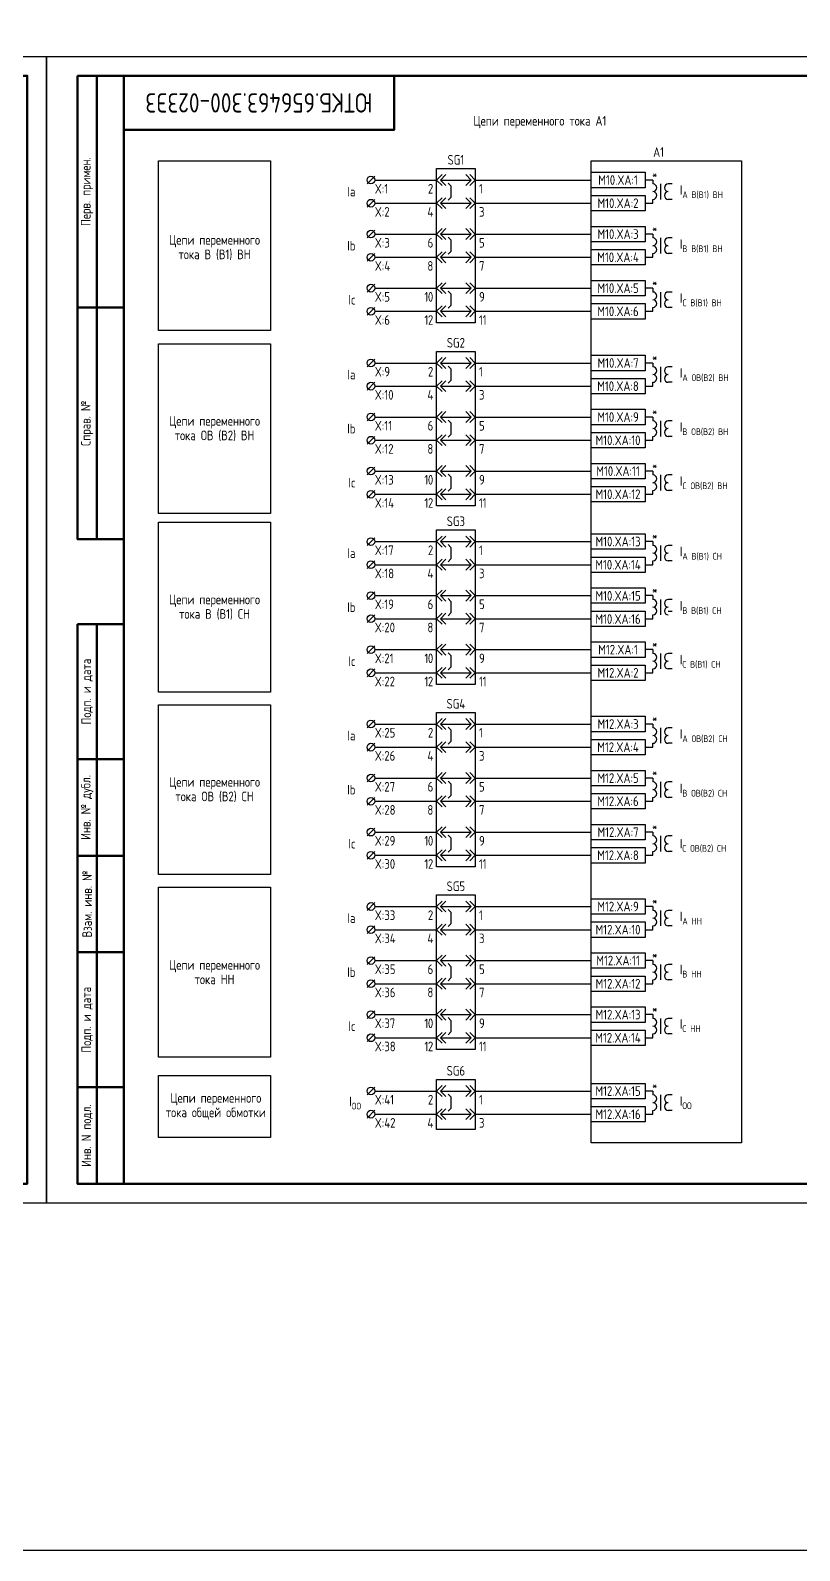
# Model space of a CAD drawing. Header units: millimetres. Extents: x -1117 to 6417, y -90 to 586.
# Drawn here: x -4.2 to 195, y -90 to 303.8 of the extents above; entities that cross this region are included whole.
import ezdxf

# ---------------------------------------------------------------- set-up
doc = ezdxf.new("R2010")
doc.units = ezdxf.units.MM
doc.styles.add('Gost_type_A', font='GOST_A.TTF')

# ---------------------------------------------------------------- blocks, each defined once
blk = doc.blocks.new('Штамп угловой верхний')
at = {"lineweight": 50}
blk.add_lwpolyline([(0, 0), (70, 0), (70, -14), (0, -14)], close=True, dxfattribs=at)
blk = doc.blocks.new('Формат_А3')
blk.add_lwpolyline([(-420, 297), (0, 297), (0, 0), (-420, 0)], close=True)
at = {"lineweight": 50}
blk.add_lwpolyline([(-400, 292), (-5, 292), (-5, 5), (-400, 5)], close=True, dxfattribs=at)
blk = doc.blocks.new('Штамп левый верхний')
at = {"lineweight": 50}
for points in [[(-12, 0), (-7, 0), (-7, -60), (-12, -60)], [(-7, 0), (0, 0), (0, -60), (-7, -60)], [(-12, -60), (-7, -60), (-7, -120), (-12, -120)], [(-7, -60), (0, -60), (0, -120), (-7, -120)]]:
    blk.add_lwpolyline(points, close=True, dxfattribs=at)
at = {"char_height": 2.5, "width": 60, "attachment_point": 5, "rotation": 90, "style": 'Gost_type_A'}
for s, insert in [('Перв. примен.', (-9.5, -30)), ('Справ. №', (-9.5, -90))]:
    blk.add_mtext(s, dxfattribs=dict(at, insert=insert))
blk = doc.blocks.new('Штамп левый нижний')
at = {"lineweight": 50}
for points in [[(-12, 145), (-7, 145), (-7, 110), (-12, 110)], [(-7, 145), (0, 145), (0, 110), (-7, 110)], [(-12, 110), (-7, 110), (-7, 85), (-12, 85)], [(-7, 110), (0, 110), (0, 85), (-7, 85)], [(-12, 85), (-7, 85), (-7, 60), (-12, 60)], [(-7, 85), (0, 85), (0, 60), (-7, 60)], [(-12, 60), (-7, 60), (-7, 25), (-12, 25)], [(-7, 60), (0, 60), (0, 25), (-7, 25)], [(-12, 25), (-7, 25), (-7, 0), (-12, 0)], [(-7, 25), (0, 25), (0, 0), (-7, 0)]]:
    blk.add_lwpolyline(points, close=True, dxfattribs=at)
at = {"char_height": 2.5, "attachment_point": 5, "rotation": 90, "style": 'Gost_type_A'}
for s, insert, width in [('Подп. и дата', (-9.5, 127.5), 35), ('Инв. № дубл.', (-9.5, 97.5), 25), ('Взам. инв. №', (-9.5, 72.5), 25), ('Подп. и дата', (-9.5, 42.5), 35), ('Инв. N подл.', (-9.5, 12.5), 25)]:
    blk.add_mtext(s, dxfattribs=dict(at, insert=insert, width=width))
blk = doc.blocks.new('Формат_А4')
blk.add_lwpolyline([(0, 297), (0, 0), (-210, 0), (-210, 297)], close=True)
at = {"lineweight": 50}
blk.add_lwpolyline([(-190, 292), (-5, 292), (-5, 5), (-190, 5)], close=True, dxfattribs=at)
blk = doc.blocks.new('БИ_разъем')
for p, q in [((0, 0), (1.41, 1.41)), ((0, 0), (1.41, 1.41)), ((0, 0), (1.41, -1.41)), ((0, 0), (1.41, -1.41)), ((1, 0), (2.41, 1.41)), ((1, 0), (2.41, -1.41)), ((1, 0), (9, 0)), ((9, 0), (7.59, 1.41)), ((9, 0), (7.59, -1.41)), ((10, 0), (8.59, 1.41)), ((10, 0), (8.59, 1.41)), ((10, 0), (8.59, -1.41)), ((10, 0), (8.59, -1.41))]:
    blk.add_line(p, q)
blk = doc.blocks.new('БИ_перемычка')
for p, q in [((2.97, -0.79), (3.67, -1.5)), ((3.67, -1.5), (3.67, -4.5)), ((2.97, -5.21), (3.67, -4.5))]:
    blk.add_line(p, q)

msp = doc.modelspace()

# ---------------------------------------------------------------- linework, layer by layer
for p, q in [((85, 266), (83, 264)), ((85, 265), (101, 265)), ((111, 265), (141, 265)), ((157, 265), (155, 265)), ((85, 260), (83, 258)), ((85.01, 259), (100.83, 259)), ((111, 259), (141, 259)), ((155, 259), (157, 259)), ((85, 252), (83, 250)), ((85.01, 251), (100.83, 251)), ((111, 251), (141, 251)), ((157, 251), (155, 251)), ((157, 251), (157, 250)), ((157, 250.5), (157, 250)), ((159, 250), (159, 246)), ((159, 250), (159, 246)), ((162, 250), (161, 250)), ((162, 250), (161, 250)), ((85, 246), (83, 244)), ((85.01, 245), (100.83, 245)), ((111, 245), (141, 245)), ((155, 245), (157, 245)), ((157, 245), (157, 246)), ((162, 246), (161, 246)), ((162, 246), (161, 246)), ((85, 238), (83, 236)), ((85.01, 237), (100.83, 237)), ((111, 237), (141, 237)), ((157, 237), (155, 237)), ((85, 232), (83, 230)), ((85.01, 231), (100.83, 231)), ((111, 231), (141, 231)), ((155, 231), (157, 231)), ((85, 218.61), (83, 216.61)), ((85, 217.61), (101, 217.61)), ((111, 217.61), (141, 217.61)), ((157, 217.61), (155, 217.61)), ((85, 212.61), (83, 210.61)), ((85.01, 211.61), (100.83, 211.61)), ((111, 211.61), (141, 211.61)), ((155, 211.61), (157, 211.61)), ((85, 204.61), (83, 202.61)), ((85.01, 203.61), (100.83, 203.61)), ((111, 203.61), (141, 203.61)), ((157, 203.61), (155, 203.61)), ((85, 198.61), (83, 196.61)), ((85.01, 197.61), (100.83, 197.61)), ((111, 197.61), (141, 197.61)), ((155, 197.61), (157, 197.61)), ((85, 190.61), (83, 188.61)), ((85.01, 189.61), (100.83, 189.61)), ((111, 189.61), (141, 189.61)), ((157, 189.61), (155, 189.61)), ((85, 184.61), (83, 182.61)), ((85.01, 183.61), (100.83, 183.61)), ((111, 183.61), (141, 183.61)), ((155, 183.61), (157, 183.61)), ((85, 172.36), (83, 170.36)), ((85, 171.36), (101, 171.36)), ((111, 171.36), (141, 171.36)), ((157, 171.36), (155, 171.36)), ((85, 166.36), (83, 164.36)), ((85.01, 165.36), (100.83, 165.36)), ((111, 165.36), (141, 165.36)), ((155, 165.36), (157, 165.36)), ((85, 158.36), (83, 156.36)), ((85.01, 157.36), (100.83, 157.36)), ((111, 157.36), (141, 157.36)), ((157, 157.36), (155, 157.36)), ((85, 152.36), (83, 150.36)), ((85.01, 151.36), (100.83, 151.36)), ((111, 151.36), (141, 151.36)), ((155, 151.36), (157, 151.36)), ((85, 144.36), (83, 142.36)), ((85.01, 143.36), (100.83, 143.36)), ((111, 143.36), (141, 143.36)), ((157, 143.36), (155, 143.36)), ((85, 138.36), (83, 136.36)), ((85.01, 137.36), (100.83, 137.36)), ((111, 137.36), (141, 137.36)), ((155, 137.36), (157, 137.36)), ((85, 125.1), (83, 123.1)), ((85, 124.1), (101, 124.1)), ((111, 124.1), (141, 124.1)), ((157, 124.1), (155, 124.1)), ((85, 119.1), (83, 117.1)), ((85.01, 118.1), (100.83, 118.1)), ((111, 118.1), (141, 118.1)), ((155, 118.1), (157, 118.1)), ((85, 111.1), (83, 109.1)), ((85.01, 110.1), (100.83, 110.1)), ((111, 110.1), (141, 110.1)), ((157, 110.1), (155, 110.1)), ((85, 105.1), (83, 103.1)), ((85.01, 104.1), (100.83, 104.1)), ((111, 104.1), (141, 104.1)), ((155, 104.1), (157, 104.1)), ((85, 97.1), (83, 95.1)), ((85.01, 96.1), (100.83, 96.1)), ((111, 96.1), (141, 96.1)), ((157, 96.1), (155, 96.1)), ((85, 91.1), (83, 89.1)), ((85.01, 90.1), (100.83, 90.1)), ((111, 90.1), (141, 90.1)), ((155, 90.1), (157, 90.1)), ((85, 77.83), (83, 75.83)), ((85, 76.83), (101, 76.83)), ((111, 76.83), (141, 76.83)), ((157, 76.83), (155, 76.83)), ((85, 71.83), (83, 69.83)), ((85.01, 70.83), (100.83, 70.83)), ((111, 70.83), (141, 70.83)), ((155, 70.83), (157, 70.83)), ((85, 63.83), (83, 61.83)), ((85.01, 62.83), (100.83, 62.83)), ((111, 62.83), (141, 62.83)), ((157, 62.83), (155, 62.83)), ((85, 57.83), (83, 55.83)), ((85.01, 56.83), (100.83, 56.83)), ((111, 56.83), (141, 56.83)), ((155, 56.83), (157, 56.83)), ((85, 49.83), (83, 47.83)), ((85.01, 48.83), (100.83, 48.83)), ((111, 48.83), (141, 48.83)), ((157, 48.83), (155, 48.83)), ((85, 43.83), (83, 41.83)), ((85.01, 42.83), (100.83, 42.83)), ((111, 42.83), (141, 42.83)), ((155, 42.83), (157, 42.83)), ((85, 30.04), (83, 28.04)), ((85, 29.04), (101, 29.04)), ((111, 29.04), (141, 29.04)), ((157, 29.03), (155, 29.03)), ((85, 24.04), (83, 22.04)), ((85.01, 23.04), (100.83, 23.04)), ((111, 23.04), (141, 23.04)), ((155, 23.03), (157, 23.03))]:
    msp.add_line(p, q)
at = {"ltscale": 4}
for p, q in [((157, 265), (157, 264)), ((157, 264.5), (157, 264)), ((159, 264), (159, 260)), ((159, 264), (159, 260)), ((162, 264), (161, 264)), ((162, 264), (161, 264)), ((157, 259), (157, 260)), ((162, 260), (161, 260)), ((162, 260), (161, 260)), ((157, 237), (157, 236)), ((157, 236.5), (157, 236)), ((159, 236), (159, 232)), ((159, 236), (159, 232)), ((162, 236), (161, 236)), ((162, 236), (161, 236)), ((157, 231), (157, 232)), ((162, 232), (161, 232)), ((162, 232), (161, 232)), ((157, 217.61), (157, 216.61)), ((157, 217.11), (157, 216.61)), ((159, 216.61), (159, 212.61)), ((159, 216.61), (159, 212.61)), ((162, 216.61), (161, 216.61)), ((162, 216.61), (161, 216.61)), ((157, 211.61), (157, 212.61)), ((162, 212.61), (161, 212.61)), ((162, 212.61), (161, 212.61)), ((157, 203.61), (157, 202.61)), ((157, 203.11), (157, 202.61)), ((159, 202.61), (159, 198.61)), ((159, 202.61), (159, 198.61)), ((162, 202.61), (161, 202.61)), ((162, 202.61), (161, 202.61)), ((157, 197.61), (157, 198.61)), ((162, 198.61), (161, 198.61)), ((162, 198.61), (161, 198.61)), ((157, 189.61), (157, 188.61)), ((157, 189.11), (157, 188.61)), ((159, 188.61), (159, 184.61)), ((159, 188.61), (159, 184.61)), ((162, 188.61), (161, 188.61)), ((162, 188.61), (161, 188.61)), ((157, 183.61), (157, 184.61)), ((162, 184.61), (161, 184.61)), ((162, 184.61), (161, 184.61)), ((157, 171.36), (157, 170.36)), ((157, 170.86), (157, 170.36)), ((159, 170.36), (159, 166.36)), ((159, 170.36), (159, 166.36)), ((162, 170.36), (161, 170.36)), ((162, 170.36), (161, 170.36)), ((157, 165.36), (157, 166.36)), ((162, 166.36), (161, 166.36)), ((162, 166.36), (161, 166.36)), ((157, 157.36), (157, 156.36)), ((157, 156.86), (157, 156.36)), ((159, 156.36), (159, 152.36)), ((159, 156.36), (159, 152.36)), ((162, 156.36), (161, 156.36)), ((162, 156.36), (161, 156.36)), ((157, 151.36), (157, 152.36)), ((162, 153.28), (161, 153.28)), ((162, 153.28), (161, 153.28)), ((157, 143.36), (157, 142.36)), ((157, 142.86), (157, 142.36)), ((159, 142.36), (159, 138.36)), ((159, 142.36), (159, 138.36)), ((162, 142.36), (161, 142.36)), ((162, 142.36), (161, 142.36)), ((157, 137.36), (157, 138.36)), ((162, 138.36), (161, 138.36)), ((162, 138.36), (161, 138.36)), ((157, 124.1), (157, 123.1)), ((157, 123.6), (157, 123.1)), ((159, 123.1), (159, 119.1)), ((159, 123.1), (159, 119.1)), ((162, 123.1), (161, 123.1)), ((162, 123.1), (161, 123.1)), ((157, 118.1), (157, 119.1)), ((162, 119.1), (161, 119.1)), ((162, 119.1), (161, 119.1)), ((157, 110.1), (157, 109.1)), ((157, 109.6), (157, 109.1)), ((159, 109.1), (159, 105.1)), ((159, 109.1), (159, 105.1)), ((162, 109.1), (161, 109.1)), ((162, 109.1), (161, 109.1)), ((157, 104.1), (157, 105.1)), ((162, 105.1), (161, 105.1)), ((162, 105.1), (161, 105.1)), ((157, 96.1), (157, 95.1)), ((157, 95.6), (157, 95.1)), ((159, 95.1), (159, 91.1)), ((159, 95.1), (159, 91.1)), ((162, 95.1), (161, 95.1)), ((162, 95.1), (161, 95.1)), ((157, 90.1), (157, 91.1)), ((162, 91.1), (161, 91.1)), ((162, 91.1), (161, 91.1)), ((157, 76.83), (157, 75.83)), ((157, 76.33), (157, 75.83)), ((159, 75.83), (159, 71.83)), ((159, 75.83), (159, 71.83)), ((162, 75.83), (161, 75.83)), ((162, 75.83), (161, 75.83)), ((157, 70.83), (157, 71.83)), ((162, 71.83), (161, 71.83)), ((162, 71.83), (161, 71.83)), ((157, 62.83), (157, 61.83)), ((157, 62.33), (157, 61.83)), ((159, 61.83), (159, 57.83)), ((159, 61.83), (159, 57.83)), ((162, 61.83), (161, 61.83)), ((162, 61.83), (161, 61.83)), ((157, 56.83), (157, 57.83)), ((162, 57.83), (161, 57.83)), ((162, 57.83), (161, 57.83)), ((157, 48.83), (157, 47.83)), ((157, 48.33), (157, 47.83)), ((159, 47.83), (159, 43.83)), ((159, 47.83), (159, 43.83)), ((162, 47.83), (161, 47.83)), ((162, 47.83), (161, 47.83)), ((157, 42.83), (157, 43.83)), ((162, 43.83), (161, 43.83)), ((162, 43.83), (161, 43.83)), ((157, 29.03), (157, 28.03)), ((157, 28.53), (157, 28.03)), ((159, 28.03), (159, 24.03)), ((159, 28.03), (159, 24.03)), ((162, 28.03), (161, 28.03)), ((162, 28.03), (161, 28.03)), ((157, 23.03), (157, 24.03)), ((162, 24.03), (161, 24.03)), ((162, 24.03), (161, 24.03))]:
    msp.add_line(p, q, dxfattribs=at)
for points in [[(-1117.42, 586), (6417.25, 586), (6417.25, -90), (-1117.42, -90)], [(58, 226), (29, 226), (29, 270), (58, 270)], [(101, 268), (111, 268), (111, 228), (101, 228)], [(141, 270), (180, 270), (180, 15.59), (141, 15.59)], [(141, 267), (155, 267), (155, 263), (141, 263)], [(141, 261), (155, 261), (155, 257), (141, 257)], [(141, 253), (155, 253), (155, 249), (141, 249)], [(141, 247), (155, 247), (155, 243), (141, 243)], [(141, 239), (155, 239), (155, 235), (141, 235)], [(141, 233), (155, 233), (155, 229), (141, 229)], [(58, 178.61), (29, 178.61), (29, 222.61), (58, 222.61)], [(101, 220.61), (111, 220.61), (111, 180.61), (101, 180.61)], [(141, 219.61), (155, 219.61), (155, 215.61), (141, 215.61)], [(141, 213.61), (155, 213.61), (155, 209.61), (141, 209.61)], [(141, 205.61), (155, 205.61), (155, 201.61), (141, 201.61)], [(141, 199.61), (155, 199.61), (155, 195.61), (141, 195.61)], [(141, 191.61), (155, 191.61), (155, 187.61), (141, 187.61)], [(141, 185.61), (155, 185.61), (155, 181.61), (141, 181.61)], [(58, 132.36), (29, 132.36), (29, 176.36), (58, 176.36)], [(101, 174.36), (111, 174.36), (111, 134.36), (101, 134.36)], [(141, 173.36), (155, 173.36), (155, 169.36), (141, 169.36)], [(141, 167.36), (155, 167.36), (155, 163.36), (141, 163.36)], [(141, 159.36), (155, 159.36), (155, 155.36), (141, 155.36)], [(141, 153.36), (155, 153.36), (155, 149.36), (141, 149.36)], [(141, 145.36), (155, 145.36), (155, 141.36), (141, 141.36)], [(141, 139.36), (155, 139.36), (155, 135.36), (141, 135.36)], [(58, 85.1), (29, 85.1), (29, 129.1), (58, 129.1)], [(101, 127.1), (111, 127.1), (111, 87.1), (101, 87.1)], [(141, 126.1), (155, 126.1), (155, 122.1), (141, 122.1)], [(141, 120.1), (155, 120.1), (155, 116.1), (141, 116.1)], [(141, 112.1), (155, 112.1), (155, 108.1), (141, 108.1)], [(141, 106.1), (155, 106.1), (155, 102.1), (141, 102.1)], [(141, 98.1), (155, 98.1), (155, 94.1), (141, 94.1)], [(141, 92.1), (155, 92.1), (155, 88.1), (141, 88.1)], [(58, 37.83), (29, 37.83), (29, 81.83), (58, 81.83)], [(101, 79.83), (111, 79.83), (111, 39.83), (101, 39.83)], [(141, 78.83), (155, 78.83), (155, 74.83), (141, 74.83)], [(141, 72.83), (155, 72.83), (155, 68.83), (141, 68.83)], [(141, 64.83), (155, 64.83), (155, 60.83), (141, 60.83)], [(141, 58.83), (155, 58.83), (155, 54.83), (141, 54.83)], [(141, 50.83), (155, 50.83), (155, 46.83), (141, 46.83)], [(141, 44.83), (155, 44.83), (155, 40.83), (141, 40.83)], [(58, 17.04), (29, 17.04), (29, 33.04), (58, 33.04)], [(101, 32.04), (111, 32.04), (111, 19.04), (101, 19.04)], [(141, 31.03), (155, 31.03), (155, 27.03), (141, 27.03)], [(141, 25.03), (155, 25.03), (155, 21.03), (141, 21.03)]]:
    msp.add_lwpolyline(points, close=True)
for centre in [(84, 265), (84, 259), (84, 251), (84, 245), (84, 237), (84, 231), (84, 217.61), (84, 211.61), (84, 203.61), (84, 197.61), (84, 189.61), (84, 183.61), (84, 171.36), (84, 165.36), (84, 157.36), (84, 151.36), (84, 143.36), (84, 137.36), (84, 124.1), (84, 118.1), (84, 110.1), (84, 104.1), (84, 96.1), (84, 90.1), (84, 76.83), (84, 70.83), (84, 62.83), (84, 56.83), (84, 48.83), (84, 42.83), (84, 29.04), (84, 23.04)]:
    msp.add_circle(centre, 1)
for centre, start, end in [((157, 263), 270, 90), ((157, 263), 270, 90), ((161, 263), 90, 270), ((161, 263), 90, 270), ((157, 261), 270, 90), ((157, 261), 270, 90), ((161, 261), 90, 270), ((161, 261), 90, 270), ((157, 235), 270, 90), ((157, 235), 270, 90), ((157, 233), 270, 90), ((157, 233), 270, 90), ((161, 235), 90, 270), ((161, 235), 90, 270), ((161, 233), 90, 270), ((161, 233), 90, 270), ((157, 215.61), 270, 90), ((157, 215.61), 270, 90), ((161, 215.61), 90, 270), ((161, 215.61), 90, 270), ((157, 213.61), 270, 90), ((157, 213.61), 270, 90), ((161, 213.61), 90, 270), ((161, 213.61), 90, 270), ((157, 201.61), 270, 90), ((157, 201.61), 270, 90), ((161, 201.61), 90, 270), ((161, 201.61), 90, 270), ((157, 199.61), 270, 90), ((157, 199.61), 270, 90), ((161, 199.61), 90, 270), ((161, 199.61), 90, 270), ((157, 187.61), 270, 90), ((157, 187.61), 270, 90), ((157, 185.61), 270, 90), ((157, 185.61), 270, 90), ((161, 187.61), 90, 270), ((161, 187.61), 90, 270), ((161, 185.61), 90, 270), ((161, 185.61), 90, 270), ((157, 169.36), 270, 90), ((157, 169.36), 270, 90), ((161, 169.36), 90, 270), ((161, 169.36), 90, 270), ((157, 167.36), 270, 90), ((157, 167.36), 270, 90), ((161, 167.36), 90, 270), ((161, 167.36), 90, 270), ((157, 155.36), 270, 90), ((157, 155.36), 270, 90), ((157, 153.36), 270, 90), ((157, 153.36), 270, 90), ((161, 155.36), 90, 270), ((161, 155.36), 90, 270), ((161, 153.36), 90, 270), ((161, 153.36), 90, 270), ((157, 141.36), 270, 90), ((157, 141.36), 270, 90), ((161, 141.36), 90, 270), ((161, 141.36), 90, 270), ((157, 139.36), 270, 90), ((157, 139.36), 270, 90), ((161, 139.36), 90, 270), ((161, 139.36), 90, 270), ((157, 122.1), 270, 90), ((157, 122.1), 270, 90), ((161, 122.1), 90, 270), ((161, 122.1), 90, 270), ((157, 120.1), 270, 90), ((157, 120.1), 270, 90), ((161, 120.1), 90, 270), ((161, 120.1), 90, 270), ((157, 108.1), 270, 90), ((157, 108.1), 270, 90), ((157, 106.1), 270, 90), ((157, 106.1), 270, 90), ((161, 108.1), 90, 270), ((161, 108.1), 90, 270), ((161, 106.1), 90, 270), ((161, 106.1), 90, 270), ((157, 94.1), 270, 90), ((157, 94.1), 270, 90), ((161, 94.1), 90, 270), ((161, 94.1), 90, 270), ((157, 92.1), 270, 90), ((157, 92.1), 270, 90), ((161, 92.1), 90, 270), ((161, 92.1), 90, 270), ((157, 74.83), 270, 90), ((157, 74.83), 270, 90), ((161, 74.83), 90, 270), ((161, 74.83), 90, 270), ((157, 72.83), 270, 90), ((157, 72.83), 270, 90), ((161, 72.83), 90, 270), ((161, 72.83), 90, 270), ((157, 60.83), 270, 90), ((157, 60.83), 270, 90), ((157, 58.83), 270, 90), ((157, 58.83), 270, 90), ((161, 60.83), 90, 270), ((161, 60.83), 90, 270), ((161, 58.83), 90, 270), ((161, 58.83), 90, 270), ((157, 46.83), 270, 90), ((157, 46.83), 270, 90), ((161, 46.83), 90, 270), ((161, 46.83), 90, 270), ((157, 44.83), 270, 90), ((157, 44.83), 270, 90), ((161, 44.83), 90, 270), ((161, 44.83), 90, 270), ((157, 27.03), 270, 90), ((157, 27.03), 270, 90), ((161, 27.03), 90, 270), ((161, 27.03), 90, 270), ((157, 25.03), 270, 90), ((157, 25.03), 270, 90), ((161, 25.03), 90, 270), ((161, 25.03), 90, 270)]:
    msp.add_arc(centre, 1, start, end, dxfattribs=at)
for centre, start, end in [((157, 249), 270, 90), ((157, 249), 270, 90), ((161, 249), 90, 270), ((161, 249), 90, 270), ((157, 247), 270, 90), ((157, 247), 270, 90), ((161, 247), 90, 270), ((161, 247), 90, 270)]:
    msp.add_arc(centre, 1, start, end)

# ---------------------------------------------------------------- block references
at = {"color": 1}
for name, p in [('Формат_А4', (0, 0)), ('Формат_А3', (420, 0)), ('Штамп левый верхний', (20, 292)), ('Штамп левый нижний', (20, 5))]:
    msp.add_blockref(name, p, dxfattribs=at)
for name, p in [('Штамп угловой верхний', (20, 292)), ('БИ_разъем', (101, 265)), ('БИ_перемычка', (101, 265)), ('БИ_разъем', (101, 259)), ('БИ_разъем', (101, 251)), ('БИ_перемычка', (101, 251)), ('БИ_разъем', (101, 245)), ('БИ_разъем', (101, 237)), ('БИ_разъем', (101, 231)), ('БИ_перемычка', (101, 237)), ('БИ_разъем', (101, 217.61)), ('БИ_перемычка', (101, 217.61)), ('БИ_разъем', (101, 211.61)), ('БИ_разъем', (101, 203.61)), ('БИ_перемычка', (101, 203.61)), ('БИ_разъем', (101, 197.61)), ('БИ_разъем', (101, 189.61)), ('БИ_перемычка', (101, 189.61)), ('БИ_разъем', (101, 183.61)), ('БИ_разъем', (101, 171.36)), ('БИ_перемычка', (101, 171.36)), ('БИ_разъем', (101, 165.36)), ('БИ_разъем', (101, 157.36)), ('БИ_перемычка', (101, 157.36)), ('БИ_разъем', (101, 151.36)), ('БИ_разъем', (101, 143.36)), ('БИ_перемычка', (101, 143.36)), ('БИ_разъем', (101, 137.36)), ('БИ_разъем', (101, 124.1)), ('БИ_перемычка', (101, 124.1)), ('БИ_разъем', (101, 118.1)), ('БИ_разъем', (101, 110.1)), ('БИ_перемычка', (101, 110.1)), ('БИ_разъем', (101, 104.1)), ('БИ_разъем', (101, 96.1)), ('БИ_перемычка', (101, 96.1)), ('БИ_разъем', (101, 90.1)), ('БИ_разъем', (101, 76.83)), ('БИ_перемычка', (101, 76.83)), ('БИ_разъем', (101, 70.83)), ('БИ_разъем', (101, 62.83)), ('БИ_перемычка', (101, 62.83)), ('БИ_разъем', (101, 56.83)), ('БИ_разъем', (101, 48.83)), ('БИ_перемычка', (101, 48.83)), ('БИ_разъем', (101, 42.83)), ('БИ_разъем', (101, 29.04)), ('БИ_перемычка', (101, 29.04)), ('БИ_разъем', (101, 23.04))]:
    msp.add_blockref(name, p)

# ---------------------------------------------------------------- texts
at = {"insert": (55, 285), "char_height": 5, "width": 70, "attachment_point": 5, "rotation": 180, "style": 'Gost_type_A'}
msp.add_mtext('ЮТКБ.656463.300-023Э3', dxfattribs=at)
at = {"char_height": 2.5, "line_spacing_factor": 0.9, "style": 'Gost_type_A'}
for s, insert, width, attachment_point in [('Цепи переменного тока А1', (127.75, 280), 197.5, 5), ('A1', (158.5, 271), 35, 8), ('SG1', (106, 269), 10, 8), ('X:1', (85, 264), 10, 1), ('{\\T0.9;2}', (100, 264), 5, 3), ('{\\T0.9;1}', (112, 264), 5, 1), ('Ia', (80, 262), 6, 6), ('X:2', (85, 258), 10, 1), ('{\\T0.9;4}', (100, 258), 5, 3), ('{\\T0.9;3}', (112, 258), 5, 1), ('Цепи переменного \\Pтока В (В1) ВН', (43.5, 247.5), 29, 5), ('Ib', (80, 248), 6, 6), ('X:3', (85, 250), 10, 1), ('{\\T0.9;6}', (100, 250), 5, 3), ('{\\T0.9;5}', (112, 250), 5, 1), ('X:4', (85, 244), 10, 1), ('{\\T0.9;8}', (100, 244), 5, 3), ('{\\T0.9;7}', (112, 244), 5, 1), ('Ic', (80, 234), 6, 6), ('X:5', (85, 236), 10, 1), ('{\\T0.9;10}', (100, 236), 5, 3), ('{\\T0.9;9}', (112, 236), 5, 1), ('X:6', (85, 230), 10, 1), ('{\\T0.9;12}', (100, 230), 5, 3), ('{\\T0.9;11}', (112, 230), 5, 1), ('SG2', (106, 221.61), 10, 8), ('X:9', (85, 216.61), 10, 1), ('{\\T0.9;2}', (100, 216.61), 5, 3), ('{\\T0.9;1}', (112, 216.61), 5, 1), ('Ia', (80, 214.61), 6, 6), ('X:10', (85, 210.61), 10, 1), ('{\\T0.9;4}', (100, 210.61), 5, 3), ('{\\T0.9;3}', (112, 210.61), 5, 1), ('Цепи переменного тока ОВ (В2) ВН', (43.5, 200.61), 29, 5), ('Ib', (80, 200.61), 6, 6), ('X:11', (85, 202.61), 10, 1), ('{\\T0.9;6}', (100, 202.61), 5, 3), ('{\\T0.9;5}', (112, 202.61), 5, 1), ('X:12', (85, 196.61), 10, 1), ('{\\T0.9;8}', (100, 196.61), 5, 3), ('{\\T0.9;7}', (112, 196.61), 5, 1), ('Ic', (80, 186.61), 6, 6), ('X:13', (85, 188.61), 10, 1), ('{\\T0.9;10}', (100, 188.61), 5, 3), ('{\\T0.9;9}', (112, 188.61), 5, 1), ('X:14', (85, 182.61), 10, 1), ('{\\T0.9;12}', (100, 182.61), 5, 3), ('{\\T0.9;11}', (112, 182.61), 5, 1), ('SG3', (106, 175.36), 10, 8), ('Ia', (80, 168.36), 6, 6), ('X:17', (85, 170.36), 10, 1), ('{\\T0.9;2}', (100, 170.36), 5, 3), ('{\\T0.9;1}', (112, 170.36), 5, 1), ('X:18', (85, 164.36), 10, 1), ('{\\T0.9;4}', (100, 164.36), 5, 3), ('{\\T0.9;3}', (112, 164.36), 5, 1), ('Цепи переменного \\Pтока В (В1) СН', (43.5, 154.36), 29, 5), ('Ib', (80, 154.36), 6, 6), ('X:19', (85, 156.36), 10, 1), ('{\\T0.9;6}', (100, 156.36), 5, 3), ('{\\T0.9;5}', (112, 156.36), 5, 1), ('X:20', (85, 150.36), 10, 1), ('{\\T0.9;8}', (100, 150.36), 5, 3), ('{\\T0.9;7}', (112, 150.36), 5, 1), ('X:21', (85, 142.36), 10, 1), ('{\\T0.9;10}', (100, 142.36), 5, 3), ('{\\T0.9;9}', (112, 142.36), 5, 1), ('Ic', (80, 140.36), 6, 6), ('X:22', (85, 136.36), 10, 1), ('{\\T0.9;12}', (100, 136.36), 5, 3), ('{\\T0.9;11}', (112, 136.36), 5, 1), ('SG4', (106, 128.1), 10, 8), ('Ia', (80, 121.1), 6, 6), ('X:25', (85, 123.1), 10, 1), ('{\\T0.9;2}', (100, 123.1), 5, 3), ('{\\T0.9;1}', (112, 123.1), 5, 1), ('X:26', (85, 117.1), 10, 1), ('{\\T0.9;4}', (100, 117.1), 5, 3), ('{\\T0.9;3}', (112, 117.1), 5, 1), ('Цепи переменного тока ОВ (В2) СН', (43.5, 107.1), 29, 5), ('Ib', (80, 107.1), 6, 6), ('X:27', (85, 109.1), 10, 1), ('{\\T0.9;6}', (100, 109.1), 5, 3), ('{\\T0.9;5}', (112, 109.1), 5, 1), ('X:28', (85, 103.1), 10, 1), ('{\\T0.9;8}', (100, 103.1), 5, 3), ('{\\T0.9;7}', (112, 103.1), 5, 1), ('X:29', (85, 95.1), 10, 1), ('{\\T0.9;10}', (100, 95.1), 5, 3), ('{\\T0.9;9}', (112, 95.1), 5, 1), ('Ic', (80, 93.1), 6, 6), ('X:30', (85, 89.1), 10, 1), ('{\\T0.9;12}', (100, 89.1), 5, 3), ('{\\T0.9;11}', (112, 89.1), 5, 1), ('SG5', (106, 80.83), 10, 8), ('Ia', (80, 73.83), 6, 6), ('X:33', (85, 75.83), 10, 1), ('{\\T0.9;2}', (100, 75.83), 5, 3), ('{\\T0.9;1}', (112, 75.83), 5, 1), ('X:34', (85, 69.83), 10, 1), ('{\\T0.9;4}', (100, 69.83), 5, 3), ('{\\T0.9;3}', (112, 69.83), 5, 1), ('Цепи переменного тока НН', (43.5, 59.83), 29, 5), ('Ib', (80, 59.83), 6, 6), ('X:35', (85, 61.83), 10, 1), ('{\\T0.9;6}', (100, 61.83), 5, 3), ('{\\T0.9;5}', (112, 61.83), 5, 1), ('X:36', (85, 55.83), 10, 1), ('{\\T0.9;8}', (100, 55.83), 5, 3), ('{\\T0.9;7}', (112, 55.83), 5, 1), ('X:37', (85, 47.83), 10, 1), ('{\\T0.9;10}', (100, 47.83), 5, 3), ('{\\T0.9;9}', (112, 47.83), 5, 1), ('Ic', (80, 45.83), 6, 6), ('X:38', (85, 41.83), 10, 1), ('{\\T0.9;12}', (100, 41.83), 5, 3), ('{\\T0.9;11}', (112, 41.83), 5, 1), ('SG6', (106, 33.04), 10, 8), ('Цепи переменного тока общей обмотки', (43.83, 25.04), 29.6681, 5), ('X:41', (85, 28.04), 10, 1), ('{\\T0.9;2}', (100, 28.04), 5, 3), ('{\\T0.9;1}', (112, 28.04), 5, 1), ('X:42', (85, 22.04), 10, 1), ('{\\T0.9;4}', (100, 22.04), 5, 3), ('{\\T0.9;3}', (112, 22.04), 5, 1)]:
    msp.add_mtext(s, dxfattribs=dict(at, insert=insert, width=width, attachment_point=attachment_point))
at = {"char_height": 2.5, "style": 'Gost_type_A'}
for s, insert, width, attachment_point in [('M10.XA:1', (148, 265), 14, 5), ('*', (157.5, 266.5), 3, 5), ('M10.XA:2', (147.99, 259), 14.018, 5), ('\\A1;I{\\H0.7x;\\S^ A В(В1) ВН;}', (164, 262), 8, 4), ('M10.XA:3', (148, 251), 14, 5), ('*', (157.5, 252.5), 3, 5), ('\\A1;I{\\H0.7x;\\S^ B В(В1) ВН;}', (164, 248), 8, 4), ('M10.XA:4', (147.99, 244.99), 14.018, 5), ('M10.XA:5', (148, 237), 14, 5), ('*', (157.5, 238.5), 3, 5), ('\\A1;I{\\H0.7x;\\S^ C В(В1) ВН;}', (164, 234), 8, 4), ('M10.XA:6', (147.99, 230.99), 14.018, 5), ('M10.XA:7', (148, 217.61), 14, 5), ('*', (157.5, 219.11), 3, 5), ('M10.XA:8', (147.99, 211.61), 14.018, 5), ('\\A1;I{\\H0.7x;\\S^ A ОВ(В2) ВН;}', (164, 214.61), 8, 4), ('M10.XA:9', (148, 203.61), 14, 5), ('*', (157.5, 205.11), 3, 5), ('\\A1;I{\\H0.7x;\\S^ B ОВ(В2) ВН;}', (164, 200.61), 8, 4), ('M10.XA:10', (147.99, 197.6), 14.018, 5), ('M10.XA:11', (148, 189.61), 14, 5), ('*', (157.5, 191.11), 3, 5), ('\\A1;I{\\H0.7x;\\S^ C ОВ(В2) ВН;}', (164, 186.61), 8, 4), ('M10.XA:12', (147.99, 183.61), 14.018, 5), ('M10.XA:13', (148, 171.37), 14, 5), ('*', (157.5, 172.86), 3, 5), ('\\A1;I{\\H0.7x;\\S^ А В(В1) СН;}', (164, 168.36), 8, 4), ('M10.XA:14', (147.99, 165.36), 14.018, 5), ('M10.XA:15', (148, 157.3), 14, 5), ('*', (157.5, 158.86), 3, 5), ('\\A1;I{\\H0.7x;\\S^ В В(В1) СН;}', (164, 154.29), 8, 4), ('M10.XA:16', (147.99, 151.29), 14.018, 5), ('M12.XA:1', (148, 143.36), 14, 5), ('*', (157.5, 144.86), 3, 5), ('\\A1;I{\\H0.7x;\\S^ С В(В1) СН;}', (164, 140.36), 9.1924, 4), ('M12.XA:2', (147.99, 137.36), 14.018, 5), ('M12.XA:3', (148, 124.1), 14, 5), ('*', (157.5, 125.6), 3, 5), ('\\A1;I{\\H0.7x;\\S^ А ОВ(В2) СН;}', (164, 121.1), 8, 4), ('M12.XA:4', (147.99, 118.1), 14.018, 5), ('M12.XA:5', (148, 110.1), 14, 5), ('*', (157.5, 111.6), 3, 5), ('\\A1;I{\\H0.7x;\\S^ В ОВ(В2) СН;}', (164, 106.98), 8, 4), ('M12.XA:6', (147.99, 104.09), 14.018, 5), ('M12.XA:7', (148, 96.1), 14, 5), ('*', (157.5, 97.6), 3, 5), ('M12.XA:8', (147.99, 90.1), 14.018, 5), ('\\A1;I{\\H0.7x;\\S^ С ОВ(В2) СН;}', (164, 92.68), 8, 4), ('M12.XA:9', (148, 76.83), 14, 5), ('*', (157.5, 78.33), 3, 5), ('\\A1;I{\\H0.7x;\\S^ А НН;}', (164, 73.83), 8, 4), ('M12.XA:10', (147.99, 70.83), 14.018, 5), ('M12.XA:11', (148, 62.83), 14, 5), ('*', (157.5, 64.33), 3, 5), ('\\A1;I{\\H0.7x;\\S^ В НН;}', (164, 60.11), 8, 4), ('M12.XA:12', (147.99, 56.83), 14.018, 5), ('M12.XA:13', (148, 48.83), 14, 5), ('*', (157.5, 50.33), 3, 5), ('\\A1;I{\\H0.7x;\\S^ С НН;}', (164, 45.99), 8, 4), ('M12.XA:14', (147.99, 42.83), 14.018, 5), ('\\A1;I{\\H0.7x;\\S^ ОО;}', (78.4, 25.93), 8, 4), ('M12.XA:15', (148, 29.03), 14, 5), ('*', (157.5, 30.53), 3, 5), ('\\A1;I{\\H0.7x;\\S^ ОО;}', (164, 26.03), 8, 4), ('M12.XA:16', (147.99, 23.03), 14.018, 5)]:
    msp.add_mtext(s, dxfattribs=dict(at, insert=insert, width=width, attachment_point=attachment_point))

doc.saveas('drawing.dxf')
